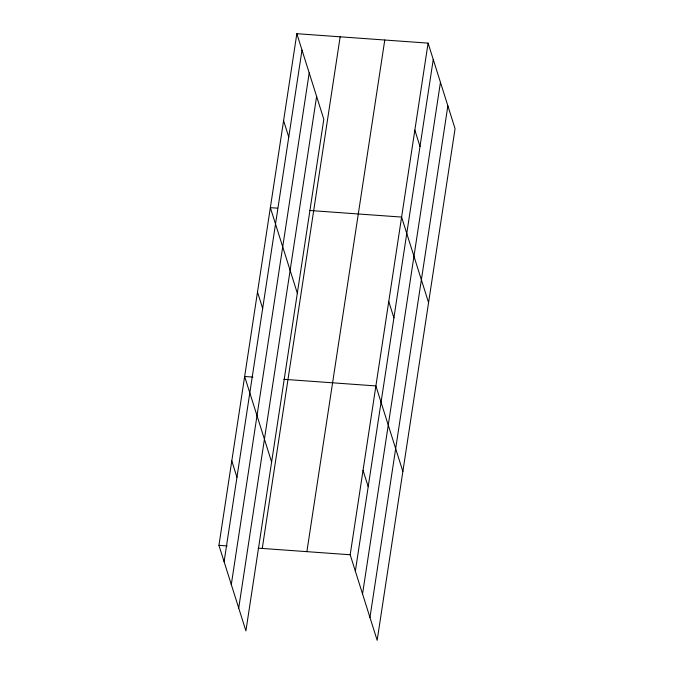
<?xml version="1.0" encoding="UTF-8"?>
<svg xmlns="http://www.w3.org/2000/svg" width="674" height="674" viewBox="0 0 674 674"><rect width="100%" height="100%" fill="white"/><g stroke="black" fill="none" stroke-linecap="round" stroke-linejoin="round"><path stroke-width="1.01" d="M296.838 33.7L323.815 119.239L245.909 630.872L218.94 545.333L296.838 33.7L428.091 43.128L455.06 128.667L377.162 640.3L350.185 554.761L428.091 43.128M224.105 561.703L302.003 50.07M231.3 584.535L309.197 72.893M238.714 608.049L316.612 96.416M262.253 548.442L340.151 36.809M306.881 551.652L384.778 40.019M355.35 571.131L433.247 59.497M362.545 593.954L440.451 82.321M369.959 617.477L447.865 105.835M277.57 208.173L270.358 207.659L297.327 293.198M309.543 210.473L401.603 217.079L428.571 302.618M252.902 377.086L244.645 376.496L271.622 462.035M283.838 379.31L375.898 385.924L402.867 471.463M218.94 545.333L227.189 545.932M258.125 548.147L350.185 554.761M414.847 130.107L420.003 146.469M388.746 301.497L393.911 317.867M283.594 120.68L288.758 137.049M363.042 470.342L368.206 486.712M257.502 292.078L262.666 308.448M231.797 460.915L236.953 477.285"/></g></svg>
